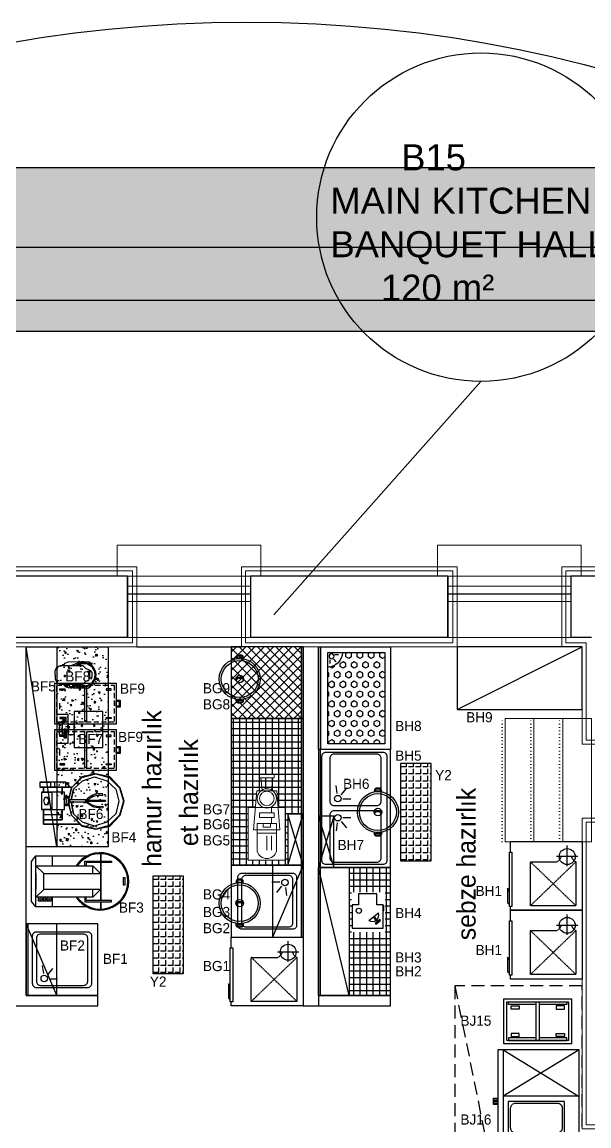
# Model space of a CAD drawing. Header units: millimetres. Extents: x 4346 to 24970, y -10214 to -5839.
# Drawn here: x 8671 to 9224, y -6915 to -5839 of the extents above; entities that cross this region are included whole.
import ezdxf

# ---------------------------------------------------------------- set-up
doc = ezdxf.new("R2010")
doc.units = ezdxf.units.MM
for name, pattern in [('A190-SU-10.01-01_R01$0$DOT2', [3.175, 0, -3.175]), ('DASHED', [0.75, 0.5, -0.25]), ('HIDDENX2', [19.05, 12.7, -6.35])]:
    doc.linetypes.add(name, pattern=pattern)
for name, color, linetype, lineweight in [('a_merdiven', 115, 'Continuous', 0), ('Duvar', 7, 'Continuous', 30), ('duvar mevcut', 55, 'Continuous', 30), ('WL - ALÇIPAN KAPLAMA', 30, 'Continuous', 15), ('YAZıMAHAL', 152, 'Continuous', 20)]:
    doc.layers.add(name, color=color, linetype=linetype, lineweight=lineweight)
doc.layers.add('CIHAZ', color=2, linetype='Continuous')
doc.layers.add('S2000-002 Çizgi', color=1, linetype='Continuous')
doc.styles.get("Standard").update_dxf_attribs({"font": 'arial.ttf'})
doc.styles.add('STYLUS BT', font='stylu.ttf')
doc.styles.add('TAKSİM', font='GOTHIC.TTF', dxfattribs={"height": 20})

# ---------------------------------------------------------------- blocks, each defined once
blk = doc.blocks.new('A$C50900B8F')
at = {"lineweight": 15}
blk.add_line((27.6, 26.3), (8.8, 26.3), dxfattribs=at)
for points in [[(11.2, 83.7), (25.2, 83.7), (25.2, 80.2), (11.2, 80.2)], [(27.8, 67.6), (8.6, 67.6), (5.4, 29.5), (31.2, 29.5)], [(36.3, 51.4), (0, 51.4), (0, 0), (36.3, 0)]]:
    blk.add_lwpolyline(points, close=True, dxfattribs=at)
for points in [[(12.4, 80.2), (13.5, 68.4)], [(24.1, 80.2), (22.9, 68.4)], [(11.2, 46.2), (25.2, 46.2), (25.2, 41.5), (11.2, 41.5), (11.2, 46.2)], [(13.5, 50.9), (13.5, 46.2)], [(13.5, 41.5), (13.5, 35.7)], [(14.7, 35.7), (14.7, 32.1), (21.7, 32.1), (21.7, 35.7)], [(13.5, 23.9), (13.5, 9.9)], [(18.2, 23.9), (18.2, 9.9)]]:
    blk.add_lwpolyline(points, dxfattribs=at)
for points in [[(8.8, 60.2, -1), (27.6, 60.2, -1)], [(27.6, 35.7), (8.8, 35.7), (8.8, 26.3), (8.8, 8.7, 0.75), (27.6, 8.7), (27.6, 26.3)]]:
    blk.add_lwpolyline(points, format="xyb", close=True, dxfattribs=at)
blk.add_circle((18.2, 60.2), 7.03, dxfattribs=at)
blk = doc.blocks.new('A$C403F2A37')
for p, q in [((0, 0), (50, 15)), ((0, 15), (50, 0))]:
    blk.add_line(p, q)
blk.add_lwpolyline([(0, 0), (50, 0), (50, 15), (0, 15)], close=True)
blk = doc.blocks.new('A$C5B5611F4')
at = {"layer": 'CIHAZ', "color": 1}
for p, q in [((14.7, 68.5), (14.7, 47.9)), ((24.1, 58.2), (4, 58.2))]:
    blk.add_line(p, q, dxfattribs=at)
at = {"layer": 'CIHAZ', "color": 5, "linetype": 'DASHED'}
for p, q in [((19.8, 66.7), (62.6, 22.3)), ((62.6, 66.7), (19.8, 22.3))]:
    blk.add_line(p, q, dxfattribs=at)
at = {"layer": 'CIHAZ', "color": 5}
for points in [[(63.2, 1.8), (10.4, 1.8), (10.4, 4.3), (63.2, 4.3)], [(61.2, 1.8), (48.6, 1.8), (45.6, 0), (59.6, 0)]]:
    blk.add_lwpolyline(points, close=True, dxfattribs=at)
at = {"layer": 'CIHAZ', "color": 1}
blk.add_circle((14.7, 58.2), 7.76, dxfattribs=at)
at = {"layer": 'S2000-002 Çizgi', "linetype": 'DASHED'}
for p, q in [((19.8, 66.7), (62.6, 66.7)), ((62.6, 66.7), (62.6, 22.3)), ((19.8, 22.3), (19.8, 48.1)), ((62.6, 22.3), (19.8, 22.3))]:
    blk.add_line(p, q, dxfattribs=at)
at = {"layer": 'S2000-002 Çizgi'}
blk.add_lwpolyline([(10.4, 2.8), (0, 2.8), (0, 72.8), (67, 72.8), (67, 2.8), (63.2, 2.8)], dxfattribs=at)
at = {"layer": 'S2000-002 Çizgi', "linetype": 'DASHED'}
for centre, radius, start, end in [((11.6, 71.2), 9.4, 291.2079, 330.9566), ((11, 43), 10.2, 29.6907, 66.7752)]:
    blk.add_arc(centre, radius, start, end, dxfattribs=at)
blk = doc.blocks.new('A$C6FAA75BA')
at = {"layer": 'S2000-002 Çizgi'}
for p, q in [((18.3, 71.9), (17.1, 79.7)), ((22.1, 70.7), (27.1, 76.8)), ((23.7, 66.8), (31.6, 66.8)), ((18.3, 43.4), (17.1, 35.6)), ((22.1, 44.7), (27.1, 38.6)), ((23.7, 48.6), (31.6, 48.6))]:
    blk.add_line(p, q, dxfattribs=at)
for points in [[(70, 0), (70, 115), (0, 115), (0, 0)], [(2, 0), (2, 115), (0, 115), (0, 0)]]:
    blk.add_lwpolyline(points, close=True, dxfattribs=at)
for points in [[(67, 7), (67, 108, 0.414214), (63, 112), (7, 112, 0.414214), (3, 108), (3, 7, 0.414214), (7, 3), (63, 3, 0.414214)], [(61, 64.3), (61, 106.3, 0.414214), (57, 110.3), (15, 110.3, 0.414214), (11, 106.3), (11, 64.3, 0.414214), (15, 60.3), (57, 60.3, 0.414214)], [(61, 9.1), (61, 51.1, 0.414214), (57, 55.1), (15, 55.1, 0.414214), (11, 51.1), (11, 9.1, 0.414214), (15, 5.1), (57, 5.1, 0.414214)]]:
    blk.add_lwpolyline(points, format="xyb", close=True, dxfattribs=at)
for centre in [(18.8, 67), (18.8, 48.4)]:
    blk.add_circle(centre, 3.19, dxfattribs=at)
blk = doc.blocks.new('A$C17EB34C6')
at = {"layer": 'S2000-002 Çizgi'}
h = blk.add_hatch(dxfattribs=at)
h.set_pattern_fill('HEX', color=254, style=0)
h.set_pattern_definition([(180, (885.663, -430.077), (0, 5.49926), [3.175, -6.35]), (60, (885.663, -430.077), (4.7625, -2.74963), [3.175, -6.35]), (120, (882.488, -430.077), (4.7625, 2.74963), [3.175, -6.35])])
h.paths.add_polyline_path([(5.5, 5.5), (94.5, 5.5), (94.5, 61), (19.7, 61, -0.414214), (5.5, 46.8)])
for p, q in [((7.5, 54.4), (7.5, 50.6)), ((12, 55.4), (14.8, 53.2)), ((12.6, 59.1), (16.4, 59.1))]:
    blk.add_line(p, q, dxfattribs=at)
for points in [[(100, 70), (0, 70), (0, 68), (100, 68)], [(100, 70), (0, 70), (0, 0), (100, 0)], [(94.5, 61), (5.5, 61), (5.5, 5.5), (94.5, 5.5)]]:
    blk.add_lwpolyline(points, close=True, dxfattribs=at)
blk.add_circle((9.3, 57.3), 2.4, dxfattribs=at)
blk.add_arc((5.5, 61), 14.2, 270, 0, dxfattribs=at)
blk = doc.blocks.new('A$C29DC7081')
at = {"layer": 'S2000-002 Çizgi'}
for points in [[(3.7, 23.4), (2, 23.4, 0.414214), (0, 21.4), (0, 18.6, 0.414214), (2, 16.6), (3.7, 16.6)], [(43.1, 23.4), (44.9, 23.4, -0.414214), (46.9, 21.4), (46.9, 18.6, -0.414214), (44.9, 16.6), (43.1, 16.6)]]:
    blk.add_lwpolyline(points, format="xyb", dxfattribs=at)
for points in [[(2.8, 22.4), (2, 22.4, 0.414214), (1, 21.4), (1, 18.6, 0.414214), (2, 17.6), (2.8, 17.6)], [(44, 22.4), (44.9, 22.4, -0.414214), (45.9, 21.4), (45.9, 18.6, -0.414214), (44.9, 17.6), (44, 17.6)]]:
    blk.add_lwpolyline(points, format="xyb", close=True, dxfattribs=at)
for points in [[(23.4, 16.3), (21.7, 17.7), (21.7, 22.3), (23.1, 23.7)], [(24.8, 16.6), (22.7, 18.2), (22.7, 21.9), (24.1, 23.6)]]:
    blk.add_lwpolyline(points, dxfattribs=at)
for radius in [20, 18, 3.66]:
    blk.add_circle((23.4, 20), radius, dxfattribs=at)
blk = doc.blocks.new('A$C59A6314D')
at = {"layer": 'S2000-002 Çizgi'}
for p, q in [((21.7, 52.8), (29.5, 53.9)), ((16.5, 47.3), (16.5, 39.4)), ((20.4, 49), (26.5, 43.9))]:
    blk.add_line(p, q, dxfattribs=at)
for points in [[(0, 0), (70, 0), (70, 70), (0, 70)], [(0, 68), (70, 68), (70, 70), (0, 70)]]:
    blk.add_lwpolyline(points, close=True, dxfattribs=at)
for points in [[(12, 6), (58, 6, 0.414214), (62, 10), (62, 60, 0.414214), (58, 64), (12, 64, 0.414214), (8, 60), (8, 10, 0.414214)], [(14, 10), (56, 10, 0.414214), (60, 14), (60, 56, 0.414214), (56, 60), (14, 60, 0.414214), (10, 56), (10, 14, 0.414214)]]:
    blk.add_lwpolyline(points, format="xyb", close=True, dxfattribs=at)
blk.add_circle((16.7, 52.3), 3.19, dxfattribs=at)
blk = doc.blocks.new('A$C0E3E1D6B')
at = {"layer": 'S2000-002 Çizgi'}
h = blk.add_hatch(dxfattribs=at)
h.set_pattern_fill('LINE', color=256, scale=0.5, angle=90, style=0)
h.set_pattern_definition([(90, (-1212.5031, -3768.8105), (-1.5875, 1e-16), [])])
h.paths.add_polyline_path([(53.3, 4.3), (47.1, 4.3), (47.1, 0), (53.3, 0)])
for p, q in [((0, 9.3), (45.6, 83.4)), ((0, 83.4), (45.4, 9.3)), ((45.4, 83.4), (45.4, 9.3)), ((0, 9.3), (87.9, 9.3))]:
    blk.add_line(p, q, dxfattribs=at)
for points in [[(0, 4.3), (87.9, 4.3), (87.9, 83.4), (0, 83.4)], [(53.3, 0), (47.1, 0), (47.1, 4.3), (53.3, 4.3)]]:
    blk.add_lwpolyline(points, close=True, dxfattribs=at)
at = {"layer": 'S2000-002 Çizgi', "linetype": 'DASHED'}
blk.add_lwpolyline([(50.4, 69.3), (50.4, 14.3), (82.9, 14.3), (82.9, 69.3)], close=True, dxfattribs=at)
blk.add_lwpolyline([(52.4, 62.3), (52.4, 21.3, 0.414214), (57.4, 16.3), (75.9, 16.3, 0.414214), (80.9, 21.3), (80.9, 62.3, 0.414214), (75.9, 67.3), (57.4, 67.3, 0.414214)], format="xyb", close=True, dxfattribs=at)
blk = doc.blocks.new('A$C140158B1')
at = {"layer": 'S2000-002 Çizgi'}
for points in [[(0, 0), (0, 43.8), (66, 43.8), (66, 0)], [(3, 3), (3, 40.8), (63, 40.8), (63, 3)], [(7, 36.8), (15, 36.8), (15, 33.8), (7, 33.8)], [(31.5, 3), (31.5, 40.8), (34.5, 40.8), (34.5, 3)], [(59, 36.8), (51, 36.8), (51, 33.8), (59, 33.8)], [(7, 7), (15, 7), (15, 10.1), (7, 10.1)], [(59, 7), (51, 7), (51, 10.1), (59, 10.1)]]:
    blk.add_lwpolyline(points, close=True, dxfattribs=at)
for points in [[(31.5, 38.2), (4.4, 38.2), (4.4, 40.8), (61.4, 40.8), (61.4, 38.2), (34.5, 38.2)], [(31.5, 5.6), (4.4, 5.6), (4.4, 3), (61.4, 3), (61.4, 5.6), (34.5, 5.6)]]:
    blk.add_lwpolyline(points, dxfattribs=at)
blk = doc.blocks.new('A$C65ED232B')
at = {"layer": 'S2000-002 Çizgi', "linetype": 'ByBlock', "flags": 128}
for points in [[(77.3, 42.7), (72.9, 57.8), (58.7, 73), (39.1, 77.4), (19.6, 73), (5.3, 57.8), (0, 38.2), (5.3, 19.6), (19.6, 4.4), (39.1, 0), (20.5, 5.3), (6.2, 19.6), (0.9, 38.2), (6.2, 57.8), (20.5, 72), (39.1, 77.4), (58.7, 72), (72.9, 57.8), (76.4, 41.8)], [(7.1, 38.2), (11.5, 56), (24, 67.6), (40.9, 73), (57.8, 67.6), (70.2, 56)], [(82.7, 25.8), (83.5, 25.8), (87.1, 25.8), (91.6, 25.8), (96, 25.8), (100.5, 25.8), (100.5, 49.8), (114.7, 49.8), (100.5, 49.8), (96, 49.8), (91.6, 49.8), (87.1, 49.8), (83.5, 49.8), (82.7, 49.8)], [(100.5, 49.8), (96, 49.8), (91.6, 49.8), (87.1, 49.8), (83.5, 49.8), (82.7, 49.8), (82.7, 25.8), (83.5, 25.8), (87.1, 25.8), (91.6, 25.8), (96, 25.8), (100.5, 25.8)], [(86.3, 57.8), (86.3, 56.9)], [(112, 56.9), (104, 56.9), (94.2, 56.9), (86.3, 56.9)], [(112, 56.9), (104, 56.9), (94.2, 56.9), (86.3, 56.9)], [(112, 57.8), (112, 56.9)], [(114.7, 25.8), (114.7, 49.8)], [(70.2, 21.4), (57.8, 9.8), (40.9, 4.4), (24, 9.8), (11.5, 21.4), (7.1, 38.2), (7.1, 39.1)], [(25.8, 37.4), (32.9, 37.4), (42.7, 37.4), (52.5, 37.4), (42.7, 37.4), (32.9, 37.4), (25.8, 37.4), (25.8, 38.2)], [(76.4, 33.8), (72.9, 19.6), (58.7, 5.3), (39.1, 0), (58.7, 4.4), (72.9, 19.6), (76.4, 32.9)], [(75.5, 39.1), (53.3, 39.1), (52.5, 39.1), (52.5, 38.2), (52.5, 37.4), (52.5, 36.5), (53.3, 36.5), (75.5, 36.5)], [(76.4, 38.2), (77.3, 40.9), (78.2, 43.6), (80.9, 44.5), (79.1, 44.5), (77.3, 43.6), (76.4, 40.9), (75.5, 38.2)], [(75.5, 37.4), (75.5, 38.2), (76.4, 34.7), (77.3, 32), (79.1, 31.1), (80.9, 31.1), (78.2, 32), (77.3, 34.7), (76.4, 38.2), (76.4, 37.4)], [(77.3, 38.2), (77.3, 40), (79.1, 42.7), (80.9, 42.7)], [(80.9, 32.9), (79.1, 32.9), (77.3, 35.6), (77.3, 38.2), (77.3, 37.4)], [(82.7, 31.1), (80.9, 33.8), (80, 38.2), (80.9, 41.8), (82.7, 44.5)], [(80, 38.2), (80, 37.4)], [(81.8, 43.6), (80.9, 44.5)], [(80.9, 31.1), (81.8, 32)], [(108.5, 32.9), (110.2, 32.9), (111.1, 35.6), (112, 38.2), (111.1, 40), (110.2, 42.7), (108.5, 42.7), (106.7, 42.7), (105.8, 42.7), (104, 40), (104, 38.2), (104, 35.6), (105.8, 32.9), (106.7, 32.9)], [(108.5, 42.7), (106.7, 42.7), (105.8, 40), (104.9, 38.2)], [(106.7, 32.9), (105.8, 35.6), (104.9, 38.2), (104.9, 37.4)], [(80.9, 18.7), (81.8, 18.7), (85.4, 18.7), (90.7, 18.7), (96.9, 18.7), (102.2, 18.7), (108.5, 18.7), (113.8, 18.7), (116.5, 18.7), (117.3, 18.7), (116.5, 18.7), (113.8, 18.7), (108.5, 18.7), (102.2, 18.7)], [(96.9, 11.6), (96.9, 18.7), (90.7, 18.7), (85.4, 18.7), (81.8, 18.7), (80.9, 18.7), (80.9, 11.6), (81.8, 11.6), (85.4, 11.6), (90.7, 11.6), (96.9, 11.6), (102.2, 11.6), (108.5, 11.6), (113.8, 11.6), (116.5, 11.6)], [(116.5, 11.6), (113.8, 11.6), (108.5, 11.6), (102.2, 11.6), (102.2, 18.7), (96.9, 18.7)], [(117.3, 11.6), (117.3, 18.7)], [(80.9, 11.6), (81.8, 11.6), (85.4, 11.6), (90.7, 11.6), (96.9, 11.6), (102.2, 11.6)]]:
    blk.add_lwpolyline(points, dxfattribs=at)
for points in [[(61.3, 70.3), (112, 70.3)], [(86.3, 56.9), (86.3, 64), (112, 64), (112, 56.9), (112, 64), (86.3, 64)], [(112, 70.3), (112, 64)], [(73.8, 39.1), (70.2, 56)], [(86.3, 56.9), (86.3, 57.8)], [(86.3, 49.8), (86.3, 56.9)], [(112, 56.9), (112, 57.8)], [(112, 56.9), (112, 49.8)], [(25.8, 38.2), (32.9, 38.2), (42.7, 38.2), (52.5, 38.2), (42.7, 38.2), (32.9, 38.2)], [(70.2, 21.4), (73.8, 36.5)], [(108.5, 32.9), (106.7, 32.9)], [(80.9, 18.7), (72.9, 18.7)], [(86.3, 18.7), (86.3, 25.8)], [(114.7, 25.8), (100.5, 25.8)], [(112, 25.8), (112, 18.7)], [(117.3, 11.6), (116.5, 11.6)]]:
    blk.add_lwpolyline(points, close=True, dxfattribs=at)
for points in [[(52.5, 39.1), (52.5, 37.8, 0.235134), (29.6, 45.4), (29.3, 47.4, -0.269873)], [(52.5, 36.5), (52.5, 37.8, -0.235134), (29.6, 30.2), (29.3, 28.2, 0.269873)]]:
    blk.add_lwpolyline(points, format="xyb", close=True, dxfattribs=at)
blk = doc.blocks.new('A$C7DA032E5')
at = {"layer": 'S2000-002 Çizgi'}
for p, q in [((3.1, 90.5), (8.5, 94.9)), ((3.1, 40.8), (3.1, 90.5)), ((3.1, 90.5), (52.9, 90.5)), ((8.5, 94.9), (47.5, 94.9)), ((12.8, 35.2), (12.8, 90.5)), ((12.8, 90.5), (20.3, 83)), ((18.1, 90.5), (37.9, 90.5)), ((35.7, 90.5), (20.3, 90.5)), ((43.2, 90.5), (35.7, 83)), ((43.2, 90.5), (43.2, 35.2)), ((47.5, 94.9), (52.9, 90.5)), ((52.9, 90.5), (52.9, 40.8)), ((20.3, 27.7), (20.3, 83)), ((20.3, 83), (35.7, 83)), ((35.7, 83), (35.7, 27.7)), ((3.1, 74.4), (12.8, 74.4)), ((43.2, 74.4), (52.9, 74.4)), ((3.1, 38.1), (3.1, 38.4)), ((20.3, 27.7), (12.8, 35.2)), ((12.8, 35.2), (20.3, 35.2)), ((35.7, 27.7), (43.2, 35.2)), ((35.7, 35.2), (43.2, 35.2)), ((8.2, 27.7), (1, 27.7)), ((8.2, 27.2), (1, 27.2)), ((46.6, 27.7), (9.4, 27.7)), ((46.6, 27.2), (9.4, 27.2)), ((55, 27.7), (47.8, 27.7)), ((55, 27.2), (47.8, 27.2))]:
    blk.add_line(p, q, dxfattribs=at)
for points in [[(12.8, 75.8), (12.8, 88.4), (9.1, 88.4), (9.1, 75.8)], [(24.3, 5.2), (31.7, 5.2), (31.7, 3.9), (24.3, 3.9)]]:
    blk.add_lwpolyline(points, close=True, dxfattribs=at)
for points in [[(9.4, 41.7), (12.8, 41.7), (12.8, 43), (8.2, 43), (8.2, 41.7)], [(9.4, 43), (8.2, 43), (8.2, 17), (9.4, 17), (9.4, 41.7)], [(46.6, 41.7), (43.2, 41.7), (43.2, 43), (47.8, 43), (47.8, 41.7)], [(46.6, 43), (47.8, 43), (47.8, 17), (46.6, 17), (46.6, 41.7)]]:
    blk.add_lwpolyline(points, dxfattribs=at)
for centre in [(10.9, 85.5), (10.9, 82.1), (10.9, 78.7)]:
    blk.add_circle(centre, 1.24, dxfattribs=at)
for radius, start, end in [(28, 122.9853, 57.0147), (27, 124.3736, 55.6264)]:
    blk.add_arc((28, 28), radius, start, end, dxfattribs=at)
blk = doc.blocks.new('A$C016F02F0')
at = {"layer": 'S2000-002 Çizgi', "ltscale": 0.6}
for points in [[(13, 39.9), (9, 39.9), (5.5, 38.4), (4, 34.9), (4, 31.7), (1.6, 30), (0.5, 27.2), (0.4, 22.5)], [(13, 39.9), (17, 39.9), (20.6, 38.4), (22, 34.9), (22, 31.7), (24.5, 30), (25.5, 27.2), (26, 8), (24.4, 5.3), (21.7, 3.8)], [(4, 31.7), (4, 12.8), (6.5, 10.3), (7.2, 8.9), (7.9, 7.1), (10, 6.4), (13, 6.4)], [(22, 31.7), (22, 12.8), (19.5, 10.3), (18.9, 8.9), (18.1, 7.1), (16, 6.4), (13, 6.4)], [(24.8, 12.6), (25.6, 12.6), (25.6, 14.6), (22, 23.9)], [(0.4, 21), (0.1, 8), (1.7, 5.3), (4.3, 3.8)], [(1.2, 12.6), (0.4, 12.6), (0.4, 14.6), (2.7, 20.4)]]:
    blk.add_lwpolyline(points, dxfattribs=at)
for points in [[(1.4, 21), (0, 21), (0, 22.5), (1.4, 22.5)], [(4, 20.4), (1.4, 20.4), (1.4, 25.8), (4, 25.8)], [(16.8, 5.4), (16, 5.4), (16, 5.6), (16.8, 5.6)], [(17, 4.7), (16.8, 4.7), (16.8, 6), (17, 6)]]:
    blk.add_lwpolyline(points, close=True, dxfattribs=at)
blk.add_lwpolyline([(16, 6.4), (10, 6.4), (10, 4.8, 0.414214), (11, 3.8), (15, 3.8, 0.414214), (16, 4.8)], format="xyb", close=True, dxfattribs=at)
for radius, start, end in [(11.8, 139.7039, 40.2961), (10.8, 146.4427, 33.5573)]:
    blk.add_arc((13, 11.8), radius, start, end, dxfattribs=at)
blk = doc.blocks.new('A$C3F6402FE')
at = {"layer": 'S2000-002 Çizgi'}
for points in [[(24.2, 0), (64, 0), (64, 50.2), (24.2, 50.2)], [(0, 6), (15.6, 6), (15.6, 45.9), (0, 45.9)], [(3.3, 17.7), (7.8, 17.7), (7.8, 34.7), (3.3, 34.7)], [(8.2, 40.7), (9.2, 40.7), (9.2, 41.7), (8.2, 41.7)], [(8.2, 39.7), (9.2, 39.7), (9.2, 40.7), (8.2, 40.7)], [(8.2, 38.7), (9.2, 38.7), (9.2, 39.7), (8.2, 39.7)], [(8.2, 37.7), (9.2, 37.7), (9.2, 38.7), (8.2, 38.7)], [(8.2, 36.7), (9.2, 36.7), (9.2, 37.7), (8.2, 37.7)], [(9.2, 40.7), (10.2, 40.7), (10.2, 41.7), (9.2, 41.7)], [(9.2, 39.7), (10.2, 39.7), (10.2, 40.7), (9.2, 40.7)], [(9.2, 38.7), (10.2, 38.7), (10.2, 39.7), (9.2, 39.7)], [(9.2, 37.7), (10.2, 37.7), (10.2, 38.7), (9.2, 38.7)], [(9.2, 36.7), (10.2, 36.7), (10.2, 37.7), (9.2, 37.7)], [(10.2, 40.7), (11.2, 40.7), (11.2, 41.7), (10.2, 41.7)], [(10.2, 39.7), (11.2, 39.7), (11.2, 40.7), (10.2, 40.7)], [(10.2, 38.7), (11.2, 38.7), (11.2, 39.7), (10.2, 39.7)], [(10.2, 37.7), (11.2, 37.7), (11.2, 38.7), (10.2, 38.7)], [(10.2, 36.7), (11.2, 36.7), (11.2, 37.7), (10.2, 37.7)], [(11.2, 40.7), (12.2, 40.7), (12.2, 41.7), (11.2, 41.7)], [(11.2, 39.7), (12.2, 39.7), (12.2, 40.7), (11.2, 40.7)], [(11.2, 38.7), (12.2, 38.7), (12.2, 39.7), (11.2, 39.7)], [(11.2, 37.7), (12.2, 37.7), (12.2, 38.7), (11.2, 38.7)], [(11.2, 36.7), (12.2, 36.7), (12.2, 37.7), (11.2, 37.7)], [(12.2, 40.7), (13.2, 40.7), (13.2, 41.7), (12.2, 41.7)], [(12.2, 39.7), (13.2, 39.7), (13.2, 40.7), (12.2, 40.7)], [(12.2, 38.7), (13.2, 38.7), (13.2, 39.7), (12.2, 39.7)], [(12.2, 37.7), (13.2, 37.7), (13.2, 38.7), (12.2, 38.7)], [(12.2, 36.7), (13.2, 36.7), (13.2, 37.7), (12.2, 37.7)], [(15.6, 18), (24.2, 18), (24.2, 32.2), (15.6, 32.2)], [(9.7, 23.4), (11.7, 23.4), (11.7, 25.4), (9.7, 25.4)], [(9.7, 21.4), (11.7, 21.4), (11.7, 23.4), (9.7, 23.4)], [(9.7, 19.4), (11.7, 19.4), (11.7, 21.4), (9.7, 21.4)], [(9.7, 17.4), (11.7, 17.4), (11.7, 19.4), (9.7, 19.4)], [(9.7, 15.4), (11.7, 15.4), (11.7, 17.4), (9.7, 17.4)], [(9.7, 13.4), (11.7, 13.4), (11.7, 15.4), (9.7, 15.4)], [(11.7, 23.4), (13.7, 23.4), (13.7, 25.4), (11.7, 25.4)], [(11.7, 21.4), (13.7, 21.4), (13.7, 23.4), (11.7, 23.4)], [(11.7, 19.4), (13.7, 19.4), (13.7, 21.4), (11.7, 21.4)], [(11.7, 17.4), (13.7, 17.4), (13.7, 19.4), (11.7, 19.4)], [(11.7, 15.4), (13.7, 15.4), (13.7, 17.4), (11.7, 17.4)], [(11.7, 13.4), (13.7, 13.4), (13.7, 15.4), (11.7, 15.4)]]:
    blk.add_lwpolyline(points, close=True, dxfattribs=at)
blk.add_text('12345', height=2, rotation=90, dxfattribs=at).set_placement((6.6, 21.3))
blk = doc.blocks.new('A$C2DFD73B3')
at = {"layer": 'S2000-002 Çizgi'}
for points in [[(0, 60), (40, 60), (40, 0), (0, 0)], [(5.5, 50.2), (6.7, 50.2), (6.7, 54.9), (5.5, 54.9)], [(17.6, 60), (17.6, 62.9), (22.4, 62.9), (22.4, 60)], [(34.5, 50.2), (33.3, 50.2), (33.3, 54.9), (34.5, 54.9)], [(5.5, 9.8), (6.7, 9.8), (6.7, 5.1), (5.5, 5.1)], [(34.5, 9.8), (33.3, 9.8), (33.3, 5.1), (34.5, 5.1)]]:
    blk.add_lwpolyline(points, close=True, dxfattribs=at)
at = {"layer": 'S2000-002 Çizgi', "linetype": 'DASHED', "ltscale": 10}
blk.add_lwpolyline([(2, 58), (38, 58), (38, 2), (2, 2)], close=True, dxfattribs=at)
at = {"layer": 'S2000-002 Çizgi'}
for points in [[(16.6, 60), (16.6, 63.9), (23.4, 63.9), (23.4, 60)], [(2, 31), (38, 31)], [(19.3, 4.6), (25.4, 4.6)]]:
    blk.add_lwpolyline(points, dxfattribs=at)
at = {"layer": 'S2000-002 Çizgi', "ltscale": 15}
blk.add_lwpolyline([(2, 29), (38, 29)], dxfattribs=at)
blk = doc.blocks.new('A$C4B431B2E')
at = {"layer": 'S2000-002 Çizgi'}
for p, q in [((0, 40), (70, 70)), ((21.7, 52.8), (29.5, 53.9)), ((16.5, 47.3), (16.5, 39.4)), ((20.4, 49), (26.5, 43.9))]:
    blk.add_line(p, q, dxfattribs=at)
for points in [[(0, 0), (70, 0), (70, 70), (0, 70)], [(0, 68), (70, 68), (70, 70), (0, 70)], [(0, 40), (70, 40), (70, 70), (0, 70)]]:
    blk.add_lwpolyline(points, close=True, dxfattribs=at)
for points in [[(12, 6), (58, 6, 0.414214), (62, 10), (62, 60, 0.414214), (58, 64), (12, 64, 0.414214), (8, 60), (8, 10, 0.414214)], [(14, 10), (56, 10, 0.414214), (60, 14), (60, 56, 0.414214), (56, 60), (14, 60, 0.414214), (10, 56), (10, 14, 0.414214)]]:
    blk.add_lwpolyline(points, format="xyb", close=True, dxfattribs=at)
blk.add_circle((16.7, 52.3), 3.19, dxfattribs=at)
blk = doc.blocks.new('A$C40CD3614')
at = {"layer": 'S2000-002 Çizgi'}
for points in [[(23, 24.7), (23, 30.7), (0, 30.7), (0, 0.7)], [(23, 6.7), (33.5, 6.7), (33.5, 24.7), (23, 24.7)], [(7.7, 14.6), (15, 5.3)], [(0, 0.7), (23, 0.7), (23, 6.7)], [(6.4, 6.5), (4.8, 8.5), (4, 7.8), (7.7, 3.1)], [(7.7, 3.1), (8.6, 3.8), (7, 5.7)]]:
    blk.add_lwpolyline(points, dxfattribs=at)
for points in [[(5.6, 5.9), (6.2, 5.1), (10.9, 8.8), (10.3, 9.6)], [(17.5, 0), (19.2, 0), (19.2, 0.7), (17.5, 0.7)], [(20.1, 0), (21.8, 0), (21.8, 0.7), (20.1, 0.7)]]:
    blk.add_lwpolyline(points, close=True, dxfattribs=at)
at = {"layer": 'S2000-002 Çizgi', "const_width": 0.321}
blk.add_lwpolyline([(9.2, 8.4, 1), (10.1, 8.4, 1)], format="xyb", close=True, dxfattribs=at)
at = {"layer": 'S2000-002 Çizgi'}
blk.add_circle((17.1, 24.3), 2.56, dxfattribs=at)
blk.add_arc((12.8, 11.1), 6.17, 145.0811, 291.5627, dxfattribs=at)

msp = doc.modelspace()

# ---------------------------------------------------------------- hatches: boundary and pattern name
at = {"layer": 'Duvar'}
h = msp.add_hatch(color=256, dxfattribs=at)
h.dxf.hatch_style = 1
h.paths.add_polyline_path([(4423.2, -10136.8), (10254.2, -10136.8), (10254.2, -6058.9), (4423.2, -6058.9)], flags=16)
h.paths.add_polyline_path([(4345.7, -10214.3), (10331.8, -10214.3), (10331.8, -5981.3), (4345.7, -5981.3)])
at = {"layer": 'Duvar', "true_color": 0x636466}
h = msp.add_hatch(color=251, dxfattribs=at)
h.dxf.hatch_style = 1
h.paths.add_polyline_path([(4475, -10085.1), (10202.5, -10085.1), (10202.5, -6110.6), (4475, -6110.6)], flags=16)
h.paths.add_polyline_path([(4423.2, -10136.8), (10254.2, -10136.8), (10254.2, -6058.9), (4423.2, -6058.9)])
at = {"layer": 'Duvar'}
h = msp.add_hatch(color=256, dxfattribs=at)
h.dxf.hatch_style = 1
h.paths.add_polyline_path([(4505.1, -10054.9), (10172.4, -10054.9), (10172.4, -6140.7), (4505.1, -6140.7)], flags=16)
h.paths.add_polyline_path([(4475, -10085.1), (10202.5, -10085.1), (10202.5, -6110.6), (4475, -6110.6)])
at = {"layer": 'S2000-002 Çizgi'}
h = msp.add_hatch(dxfattribs=at)
h.set_pattern_fill('AR-CONC', color=252, scale=0.1, angle=67.5)
h.set_pattern_definition([(117.5, (-1589.313, -12560.643), (8.444485, 16.221706), [1.905, -20.955]), (62.5, (-1589.313, -12560.643), (-19.000058, 4.05536), [1.524, -16.764058]), (167.95144, (-1588.609, -12559.29), (-10.555573, 20.277067), [1.619, -17.809024]), (113.6842, (-1594.006, -12558.699), (14.25795, 23.435548), [2.8575, -31.4325]), (164.13556, (-1592.818, -12556.746), (-13.77413, 31.40187), [2.4285, -26.71356]), (58.68415, (-1594.006, -12558.7), (-13.77413, 31.40187), [2.285997, -25.14597]), (88.5, (-1591.861, -12556.838), (15.250104, 10.093824), [1.905, -20.955]), (33.5, (-1591.86, -12556.838), (-14.651688, 12.75833), [1.524, -16.764]), (138.95145, (-1590.59, -12555.997), (0.598416, 22.852155), [1.619, -17.808994]), (105, (-1589.313, -12560.6427), (-7.6936712, 3.521131), [0, -16.5608, 0, -17.018, 0, -16.8275]), (75, (-1589.313, -12560.643), (-6.6984005, 10.0070765), [0, -9.7028, 0, -16.1798, 0, -6.4135]), (35, (-1591.4804, -12565.876), (5.7180944, 12.307708), [0, -6.35, 0, -19.812, 0, -26.289]), (25, (-1592.452, -12568.222), (3.319557, 14.658382), [0, -8.255, 0, -13.1572, 0, -18.669])])
h.paths.add_polyline_path([(8755.3, -6448), (8705.3, -6448), (8705.3, -6642.9), (8755.3, -6642.9)])
h = msp.add_hatch(dxfattribs=at)
h.set_pattern_fill('ANSI37', color=256, scale=2, angle=90)
h.set_pattern_definition([(135, (10462.1555, -12840.7215), (-4.490128, -4.490128), []), (225, (10462.1555, -12840.7215), (4.490128, -4.490128), [])])
h.paths.add_polyline_path([(8875.3, -6448), (8875.3, -6518), (8943.3, -6518), (8943.3, -6448)])
h = msp.add_hatch(dxfattribs=at)
h.set_pattern_fill('ANSI37', color=256, scale=2, angle=315)
h.paths.add_polyline_path([(8943.3, -6518), (8875.3, -6518), (8875.3, -6661), (8930.3, -6661), (8930.3, -6611), (8943.3, -6611)])
edge = h.paths.add_edge_path(flags=16)
edge.add_line((8928.1, -6604.6), (8928.1, -6656))
edge.add_line((8928.1, -6656), (8891.9, -6656))
edge.add_line((8891.9, -6656), (8891.9, -6604.6))
edge.add_line((8891.9, -6604.6), (8898.9, -6604.6))
edge.add_line((8898.9, -6604.6), (8900.3, -6588.4))
edge.add_line((8900.3, -6588.4), (8904.2, -6588.4))
edge.add_arc((8909.9, -6595.8), 9.37, 51.9592, 128.0408, ccw=False)
edge.add_line((8915.7, -6588.4), (8919.5, -6588.4))
edge.add_line((8919.5, -6588.4), (8920.9, -6604.6))
edge.add_line((8920.9, -6604.6), (8928.1, -6604.6))
edge = h.paths.add_edge_path(flags=0)
edge.add_arc((8909.9, -6595.8), 7.03, 0, 360)
h.paths.add_polyline_path([(8902.9, -6575.9), (8902.9, -6572.3), (8917, -6572.3), (8917, -6575.9)], flags=16)
edge = h.paths.add_edge_path(flags=0)
edge.add_line((8917, -6609.8), (8917, -6614.5))
edge.add_line((8917, -6614.5), (8914.6, -6614.5))
edge.add_line((8914.6, -6614.5), (8914.6, -6620.4))
edge.add_line((8914.6, -6620.4), (8919.3, -6620.4))
edge.add_line((8919.3, -6620.4), (8919.3, -6629.7))
edge.add_line((8919.3, -6629.7), (8919.3, -6647.3))
edge.add_arc((8909.9, -6644.6), 9.76, 196.2602, 343.7398, ccw=False)
edge.add_line((8900.6, -6647.3), (8900.6, -6629.7))
edge.add_line((8900.6, -6629.7), (8900.6, -6620.4))
edge.add_line((8900.6, -6620.4), (8914.6, -6620.4))
edge.add_line((8914.6, -6620.4), (8914.6, -6614.5))
edge.add_line((8914.6, -6614.5), (8902.9, -6614.5))
edge.add_line((8902.9, -6614.5), (8902.9, -6609.8))
edge.add_line((8902.9, -6609.8), (8917, -6609.8))
h = msp.add_hatch(dxfattribs=at)
h.set_pattern_fill('ANGLE', color=256, angle=90)
h.set_pattern_definition([(90, (10449.995, -13012.056), (-6.985, 2e-15), [5.08, -1.905]), (180, (10449.995, -13012.056), (-3e-15, -6.985), [5.08, -1.905])])
h.paths.add_polyline_path([(9070.2, -6561.6), (9040.2, -6561.6), (9040.2, -6656.6), (9070.2, -6656.6)])
h = msp.add_hatch(dxfattribs=at)
h.set_pattern_fill('ANSI37', color=256, scale=2, angle=315)
h.set_pattern_definition([(360, (18398.9926, -388.602), (2e-15, 6.35), []), (90, (18398.9926, -388.602), (-6.35, 2e-15), [])])
h.paths.add_polyline_path([(9025.4, -6687.1), (9025.4, -6726.3), (8992.4, -6726.3), (8992.4, -6687.1)])
h.paths.add_polyline_path([(8990.3, -6788), (9030.3, -6788), (9030.3, -6663), (8990.3, -6663)])
h = msp.add_hatch(dxfattribs=at)
h.set_pattern_fill('ANGLE', color=256, angle=90)
h.set_pattern_definition([(90, (10208.5015, -13121.936), (-6.985, 2e-15), [5.08, -1.905]), (180, (10208.5015, -13121.936), (-3e-15, -6.985), [5.08, -1.905])])
h.paths.add_polyline_path([(8828.7, -6671.5), (8798.7, -6671.5), (8798.7, -6766.5), (8828.7, -6766.5)])

# ---------------------------------------------------------------- linework, layer by layer
at = {"lineweight": 5}
for p, q in [((8764.1, -6379), (8764.1, -6349)), ((8904.1, -6349), (8764.1, -6349)), ((8904.1, -6379), (8904.1, -6349)), ((9076.3, -6379), (9076.3, -6349)), ((9216.3, -6349), (9076.3, -6349)), ((9216.3, -6379), (9216.3, -6349))]:
    msp.add_line(p, q, dxfattribs=at)
at = {"color": 5, "lineweight": 0}
for p, q in [((8774.1, -6379), (8894.1, -6379)), ((9086.3, -6379), (9206.3, -6379)), ((8774.1, -6389), (8894.1, -6389)), ((9086.3, -6389), (9206.3, -6389)), ((8774.1, -6404), (8894.1, -6404)), ((9086.3, -6404), (9206.3, -6404)), ((8774.1, -6439), (8894.1, -6439)), ((9086.3, -6439), (9206.3, -6439))]:
    msp.add_line(p, q, dxfattribs=at)
at = {"color": 5, "lineweight": 30}
for p, q in [((8774.1, -6396.5), (8894.1, -6396.5)), ((9086.3, -6396.5), (9206.3, -6396.5))]:
    msp.add_line(p, q, dxfattribs=at)
for points in [[(8774.1, -6379), (8774.1, -6439)], [(8894.1, -6379), (8894.1, -6439)], [(9086.3, -6379), (9086.3, -6439)], [(9206.3, -6379), (9206.3, -6439)]]:
    msp.add_lwpolyline(points, dxfattribs=at)
at = {"layer": 'a_merdiven', "color": 31, "linetype": 'A190-SU-10.01-01_R01$0$DOT2', "true_color": 0xfecc66}
for p, q in [((9139.3, -6638), (9139.3, -6518)), ((9167.3, -6638), (9167.3, -6518)), ((9195.3, -6638), (9195.3, -6518))]:
    msp.add_line(p, q, dxfattribs=at)
at = {"layer": 'a_merdiven'}
for points in [[(9170.3, -6518), (9142.3, -6518), (9142.3, -6638), (9170.3, -6638)], [(9170.3, -6518), (9198.3, -6518), (9198.3, -6638), (9170.3, -6638)], [(9226.3, -6518), (9198.3, -6518), (9198.3, -6638), (9226.3, -6638)]]:
    msp.add_lwpolyline(points, close=True, dxfattribs=at)
at = {"layer": 'Duvar'}
msp.add_line((9118.6, -6189.4), (8916.8, -6416.7), dxfattribs=at)
for points in [[(4345.7, -10214.3), (10331.8, -10214.3), (10331.8, -5981.3), (4345.7, -5981.3)], [(4423.2, -10136.8), (10254.2, -10136.8), (10254.2, -6058.9), (4423.2, -6058.9)], [(4475, -10085.1), (10202.5, -10085.1), (10202.5, -6110.6), (4475, -6110.6)], [(4505.1, -10054.9), (10172.4, -10054.9), (10172.4, -6140.7), (4505.1, -6140.7)]]:
    msp.add_lwpolyline(points, close=True, dxfattribs=at)
for centre, radius in [((8890.3, -7155.2), 1316.1), ((9118.6, -6029.3), 160.1)]:
    msp.add_circle(centre, radius, dxfattribs=at)
at = {"layer": 'duvar mevcut'}
for p, q in [((8774.1, -6439), (8774.1, -6379)), ((8894.1, -6379), (8894.1, -6439)), ((9086.3, -6439), (9086.3, -6379)), ((9206.3, -6379), (9206.3, -6439))]:
    msp.add_line(p, q, dxfattribs=at)
at = {"layer": 'duvar mevcut', "lineweight": 30}
msp.add_line((9226.3, -6439), (9206.3, -6439), dxfattribs=at)
for points in [[(8774.1, -6379), (8573.5, -6379)], [(9086.3, -6379), (8894.1, -6379)], [(9286.3, -6379), (9206.3, -6379)], [(8774.1, -6439), (8573.5, -6439)], [(9086.3, -6439), (8894.1, -6439)]]:
    msp.add_lwpolyline(points, dxfattribs=at)
at = {"layer": 'S2000-002 Çizgi'}
for p, q in [((8675.3, -6788), (8675.3, -6448)), ((8705.3, -6642.9), (8675.3, -6448)), ((8783.1, -6448), (8885.1, -6448)), ((8843.8, -6448), (8858.8, -6448)), ((8945.3, -6448), (8945.3, -6798)), ((8960.3, -6448), (8960.3, -6798)), ((9095.3, -6509), (9217.3, -6448)), ((8945.3, -6661), (8915.3, -6731)), ((8990.3, -6788), (8960.3, -6663)), ((8539.9, -6798), (8675.3, -6798)), ((8945.3, -6798), (8960.3, -6798))]:
    msp.add_line(p, q, dxfattribs=at)
at = {"layer": 'S2000-002 Çizgi', "linetype": 'HIDDENX2'}
msp.add_line((9093.1, -6778.6), (9217.3, -7392), dxfattribs=at)
at = {"layer": 'S2000-002 Çizgi'}
for points in [[(8705.3, -6448), (8705.3, -6642.9), (8675.3, -6642.9), (8675.3, -6448)], [(8755.3, -6448), (8755.3, -6642.9), (8675.3, -6642.9), (8675.3, -6448)], [(8945.3, -6518), (8945.3, -6448), (8875.3, -6448), (8875.3, -6518)], [(8943.3, -6448), (8943.3, -6661), (8945.3, -6661), (8945.3, -6448)], [(9217.3, -6448), (9095.3, -6448), (9095.3, -6509), (9217.3, -6509)], [(8875.3, -6518), (8875.3, -6661), (8945.3, -6661), (8945.3, -6518)], [(9040.2, -6561.6), (9040.2, -6656.6), (9070.2, -6656.6), (9070.2, -6561.6)], [(8945.3, -6661), (8915.3, -6661), (8915.3, -6731), (8945.3, -6731)], [(9030.3, -6788), (9030.3, -6663), (8960.3, -6663), (8960.3, -6788)], [(8990.3, -6663), (8990.3, -6788), (8960.3, -6788), (8960.3, -6663)], [(8962.3, -6788), (8962.3, -6663), (8960.3, -6663), (8960.3, -6788)], [(8798.7, -6671.5), (8798.7, -6766.5), (8828.7, -6766.5), (8828.7, -6671.5)], [(9030.3, -6788), (8960.3, -6788), (8960.3, -6798), (9030.3, -6798)]]:
    msp.add_lwpolyline(points, close=True, dxfattribs=at)
msp.add_lwpolyline([(8675.3, -6798), (8745.3, -6798), (8745.3, -6788), (8675.3, -6788)], dxfattribs=at)
at = {"layer": 'S2000-002 Çizgi', "linetype": 'HIDDENX2'}
msp.add_lwpolyline([(9217.3, -7392), (9217.3, -6778.6), (9093.1, -6778.6), (9093.1, -7392)], close=True, dxfattribs=at)
at = {"layer": 'WL - ALÇIPAN KAPLAMA'}
for points in [[(8783.1, -6448), (8564.5, -6448), (8564.5, -6370), (8783.1, -6370)], [(8779.1, -6444), (8568.5, -6444), (8568.5, -6374), (8779.1, -6374)], [(9095.3, -6448), (8885.1, -6448), (8885.1, -6370), (9095.3, -6370)], [(9091.3, -6444), (8889.1, -6444), (8889.1, -6374), (9091.3, -6374)], [(9295.3, -6490), (9445.3, -6490), (9445.3, -6908), (9295.3, -6908), (9295.3, -6918), (9217.3, -6918), (9217.3, -6615), (9295.3, -6615), (9295.3, -6870), (9407.3, -6870), (9407.3, -6528), (9295.3, -6528), (9295.3, -6543), (9217.3, -6543), (9217.3, -6448), (9197.3, -6448), (9197.3, -6370), (9295.3, -6370)], [(9291.3, -6494), (9441.3, -6494), (9441.3, -6904), (9291.3, -6904), (9291.3, -6914), (9221.3, -6914), (9221.3, -6619), (9291.3, -6619), (9291.3, -6874), (9411.3, -6874), (9411.3, -6524), (9291.3, -6524), (9291.3, -6539), (9221.3, -6539), (9221.3, -6444), (9201.3, -6444), (9201.3, -6374), (9291.3, -6374)]]:
    msp.add_lwpolyline(points, close=True, dxfattribs=at)

# ---------------------------------------------------------------- block references
for name, p, rotation in [('A$C2DFD73B3', (8703.2, -6483.5), 270), ('A$C2DFD73B3', (8703.2, -6528.7), 270), ('A$C7DA032E5', (8775.4, -6704.7), 90)]:
    msp.add_blockref(name, p, dxfattribs=dict(rotation=rotation))
at = {"layer": 'S2000-002 Çizgi', "xscale": -1, "rotation": 90}
msp.add_blockref('A$C17EB34C6', (9030.3, -6448), dxfattribs=at)
at = {"layer": 'S2000-002 Çizgi'}
for name, p, rotation in [('A$C016F02F0', (8743.5, -6488.3), 90), ('A$C29DC7081', (8863.5, -6456), 270), ('A$C29DC7081', (8998.2, -6585.7), 270), ('A$C403F2A37', (8945.3, -6661), 90), ('A$C403F2A37', (8960.3, -6613), 270), ('A$C5B5611F4', (9144.5, -6637.8), 269.9999999999999), ('A$C59A6314D', (8875.3, -6661), 270), ('A$C29DC7081', (8863.5, -6674.5), 270), ('A$C40CD3614', (9023.9, -6722.4), 90.00000000000001), ('A$C5B5611F4', (9144.5, -6704.8), 269.9999999999999), ('A$C4B431B2E', (8745.3, -6788), 90), ('A$C5B5611F4', (8872.5, -6731), 269.9999999999999), ('A$C0E3E1D6B', (9130.9, -6840.7), 270)]:
    msp.add_blockref(name, p, dxfattribs=dict(at, rotation=rotation))
at = {"layer": 'S2000-002 Çizgi', "xscale": 0.7000000000007276, "yscale": 0.7000000000007276}
msp.add_blockref('A$C3F6402FE', (8705.2, -6546.2), dxfattribs=at)
at = {"layer": 'S2000-002 Çizgi'}
for name, p in [('A$C6FAA75BA', (8960.3, -6663)), ('A$C140158B1', (9140.9, -6834.9))]:
    msp.add_blockref(name, p, dxfattribs=at)
at = {"layer": 'S2000-002 Çizgi', "xscale": 0.7, "yscale": 0.7, "zscale": 0.7, "rotation": 180}
msp.add_blockref('A$C65ED232B', (8770.7, -6571.7), dxfattribs=at)
at = {"layer": 'S2000-002 Çizgi', "xscale": -1}
msp.add_blockref('A$C50900B8F', (8928.1, -6656), dxfattribs=at)

# ---------------------------------------------------------------- texts
at = {"style": 'TAKSİM'}
for s, p in [('BF8', (8713.5, -6481.8)), ('BF5', (8679.9, -6491.5)), ('BF9', (8766.8, -6493.7)), ('BG9', (8847.6, -6493.3)), ('BG8', (8847.6, -6509)), ('BH8', (9035, -6530.1)), ('BH9', (9104.2, -6521.6)), ('BF9', (8764.9, -6540.8)), ('BF7', (8726.1, -6542.8)), ('BH5', (9035, -6559)), ('Y2', (9074, -6578.1)), ('BH6', (8984.2, -6586.5)), ('BF6', (8726.3, -6615.9)), ('BG7', (8847.6, -6611.4)), ('BG6', (8847.6, -6625.9)), ('BF4', (8758.4, -6638.6)), ('BG5', (8847.6, -6641.6)), ('BH7', (8978.9, -6646.1)), ('BH1', (9113.4, -6690.9)), ('BG4', (8847.6, -6694.3)), ('BF3', (8765.7, -6707.1)), ('BG3', (8847.6, -6711.4)), ('BH4', (9035, -6712.5)), ('BG2', (8847.6, -6727.2)), ('BF2', (8708.3, -6744.1)), ('BH3', (9035, -6755.7)), ('BH1', (9113.4, -6748.5)), ('BF1', (8750.1, -6757.1)), ('BG1', (8847.6, -6764.1)), ('BH2', (9035, -6769.2)), ('Y2', (8795.9, -6779.3)), ('BJ15', (9098.6, -6817.4)), ('BJ16', (9098.6, -6913.7))]:
    msp.add_text(s, height=9.9, dxfattribs=at).set_placement(p)
for s, p in [('hamur hazırlık', (8807, -6662.5)), ('et hazırlık', (8842.9, -6642.3)), ('sebze hazırlık', (9113.4, -6734))]:
    msp.add_text(s, height=18, rotation=90, dxfattribs=at).set_placement(p)
at = {"layer": 'YAZıMAHAL', "lineweight": 5, "insert": (8824, -5958.2), "char_height": 25.402, "width": 621.888, "attachment_point": 1, "style": 'STYLUS BT'}
msp.add_mtext('{\\fArial|b0|i0|c162|p34;                      B15\\P               MAIN KITCHEN for\\P               BANQUET HALL\\P                    \\C1;120 m²\\C256;                     \\C1;     }', dxfattribs=at)

doc.saveas('drawing.dxf')
